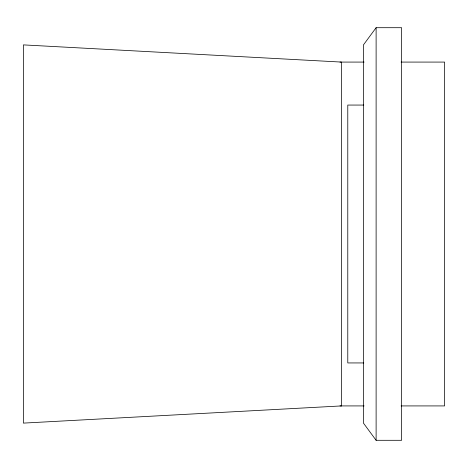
<?xml version="1.0" encoding="UTF-8"?>
<svg xmlns="http://www.w3.org/2000/svg" width="468" height="468" viewBox="0 0 468 468"><rect width="100%" height="100%" fill="white"/><g stroke="black" fill="none" stroke-linecap="round" stroke-linejoin="round"><path stroke-width="0.7" d="M376.114 27.7L363.449 44.887L363.449 423.113L376.114 440.3L401.62 440.3L401.62 27.7L376.114 27.7L376.114 440.3M339.99 62.08L364.11 62.08M401.105 62.08L444.6 62.08L444.6 405.92L401.105 405.92M363.753 105.06L347.782 105.06L347.782 362.94L363.753 362.94M339.99 405.92L364.11 405.92M341.447 405.92L23.4 423.113L23.4 44.887L341.447 62.08L341.447 405.92"/></g></svg>
